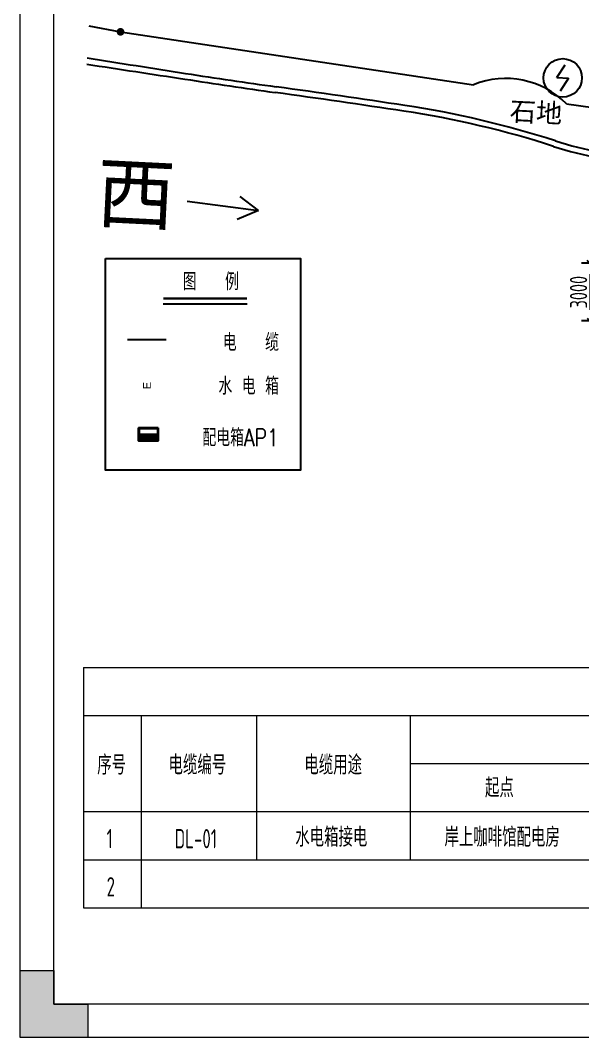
# Model space of a CAD drawing. Header units: millimetres. Extents: x 4 to 2106212, y -117026 to 198097.
# Drawn here: x 1040783 to 1070028, y -117026 to -64108 of the extents above; entities that cross this region are included whole.
import ezdxf
from ezdxf.enums import TextEntityAlignment as Align

# ---------------------------------------------------------------- set-up
doc = ezdxf.new("R2010")
doc.units = ezdxf.units.MM
for name, color, linetype, lineweight in [('D-deng', 6, 'Continuous', 30), ('图框', 7, 'Continuous', 13), ('文本', 3, 'Continuous', 13)]:
    doc.layers.add(name, color=color, linetype=linetype, lineweight=lineweight)
for name, color, linetype in [('标注', 9, 'Continuous'), ('水电箱', 40, 'Continuous'), ('粗实线', 7, 'Continuous')]:
    doc.layers.add(name, color=color, linetype=linetype)
doc.styles.add('HZ', font='rs.shx', dxfattribs={"width": 0.8, "bigfont": 'hztxt.shx'})
doc.styles.add('hztxt', font='ros1.shx', dxfattribs={"width": 0.8, "bigfont": 'hztxt.shx'})
doc.styles.get("Standard").update_dxf_attribs({"font": 'arial.ttf'})
doc.styles.add('宋体', font='')
doc.styles.get('宋体').set_extended_font_data('SimSun')
doc.linetypes.add('10422', pattern='A,2,[150,AAA.SHX,S=1,R=0,X=0,Y=1],2,[177,AAA.SHX,S=1,R=0,X=0,Y=0.8],1e-09', length=4)
doc.linetypes.add('444', pattern='A,4.5,[145,AAA.SHX,S=1,R=0,X=0,Y=1],4.5,-0.5,[146,AAA.SHX,S=1,R=0,X=0,Y=0],-0.5', length=10)
doc.dimstyles.new('DIM-300', dxfattribs={"dimscale": 300, "dimtxt": 3, "dimasz": 1, "dimexe": 1.5, "dimexo": 1.5, "dimgap": 0.5, "dimtad": 1, "dimdec": 0, "dimzin": 0, "dimdsep": 46, "dimtxsty": 'hztxt', "dimblk": 'OBLIQUE', "dimcen": 0, "dimdle": 1.5, "dimclrd": 9, "dimclre": 9, "dimclrt": 6, "dimadec": 0, "dimazin": 0, "dimtfac": 1, "dimtdec": 0, "dimtix": 1, "dimtofl": 0, "dimtmove": 2, "dimatfit": 0, "dimfxl": 5, "dimtolj": 1, "dimtzin": 0, "dimarcsym": 0})

# ---------------------------------------------------------------- blocks, each defined once
blk = doc.blocks.new('_Oblique')
at = {"color": 0, "linetype": 'ByBlock', "lineweight": -2}
blk.add_line((-0.5, -0.5), (0.5, 0.5), dxfattribs=at)
blk = doc.blocks.new('*D2014')
at = {"color": 9, "lineweight": -2, "transparency": 16777216}
for p, q in [((1070415, -76297), (1070415, -80197)), ((1071401, -76747), (1069965, -76747)), ((1071401, -79747), (1069965, -79747))]:
    blk.add_line(p, q, dxfattribs=at)
at = {"layer": 'Defpoints', "color": 0, "transparency": 16777216}
for p in [(1071851, -76747), (1070415, -79747), (1071851, -79747)]:
    blk.add_point(p, dxfattribs=at)
at = {"color": 9, "lineweight": -2, "transparency": 16777216, "xscale": 300, "yscale": 300, "zscale": 300}
for p, rotation in [((1070415, -76747), 90), ((1070415, -79747), 270)]:
    blk.add_blockref('_Oblique', p, dxfattribs=dict(at, rotation=rotation))
at = {"color": 6, "transparency": 16777216, "insert": (1069815, -78247), "char_height": 900, "attachment_point": 5, "rotation": 90, "style": 'hztxt'}
blk.add_mtext('\\A1;3000', dxfattribs=at)
blk = doc.blocks.new('GW-TK')
at = {"layer": '图框', "linetype": 'Continuous', "lineweight": 0}
h = blk.add_hatch(color=256, dxfattribs=at)
h.dxf.hatch_style = 1
h.paths.add_polyline_path([(927193.56, 464418.01), (927193.56, 464423.01), (927188.55, 464423.01), (927188.55, 464428.01), (927183.55, 464428.01), (927183.55, 464418.01)])
at = {"layer": '图框'}
for points in [[(927183.55, 464715.01), (927603.55, 464715.01), (927603.55, 464418.01), (927183.55, 464418.01)], [(927188.55, 464710.01), (927598.55, 464710.01), (927598.55, 464423.01), (927188.55, 464423.01)]]:
    blk.add_lwpolyline(points, close=True, dxfattribs=at)
at = {"layer": '图框', "linetype": 'Continuous', "lineweight": 0}
blk.add_lwpolyline([(927188.55, 464428.01), (927188.55, 464423.01), (927193.56, 464423.01), (927193.56, 464418.01), (927183.55, 464418.01), (927183.55, 464428.01)], close=True, dxfattribs=at)
blk = doc.blocks.new('jytkjyk')
at = {"layer": '粗实线', "color": 252}
for p, q in [((426927, 139166), (428579, 138846)), ((428579, 138846), (446941, 136090)), ((451777, 135104), (461524, 133688))]:
    blk.add_line(p, q, dxfattribs=at)
at = {"layer": '粗实线', "color": 252, "linetype": 'Continuous'}
for p, q in [((435762, 129545, 100000), (434812, 130278, 100000)), ((432045, 130045, 100000), (435762, 129545, 100000)), ((435762, 129545, 100000), (434652, 129089, 100000))]:
    blk.add_line(p, q, dxfattribs=at)
at = {"layer": '粗实线', "color": 252, "linetype": 'Continuous', "const_width": 200, "elevation": 12200, "flags": 128}
blk.add_lwpolyline([(428479, 138851, 1), (428679, 138841, 1)], format="xyb", close=True, dxfattribs=at)
at = {"layer": '粗实线', "color": 252}
for points in [[(451283, 136465), (451716, 137138)], [(451283, 136465), (451883, 136436)], [(451883, 136436), (451449, 135763)]]:
    blk.add_lwpolyline(points, dxfattribs=at)
blk.add_circle((451583, 136451, 100000), 1000, dxfattribs=at)
at = {"layer": '粗实线', "color": 252, "linetype": '10422'}
for centre, radius, start, end in [((898779, 3203502), 3102443, 261.250086, 261.3452), ((475969, 418492), 285523, 261.12551, 262.08081), ((357360, -434177), 575355, 81.407846, 82.080807), ((435954, 85982), 49293, 72.0943, 81.4078), ((456671, 150101), 18091, 252.0943, 267.4974)]:
    blk.add_arc(centre, radius, start, end, dxfattribs=at)
at = {"layer": '粗实线', "color": 252, "linetype": '444'}
for centre, radius, start, end in [((698903, 1841081), 1725174, 260.926534, 261.098861), ((475969, 418492), 285223, 261.12551, 262.08081), ((357360, -434177), 575655, 81.407846, 82.080808), ((435954, 85982), 49593, 72.0943, 81.4078), ((456671, 150101), 17791, 252.0943, 267.4974)]:
    blk.add_arc(centre, radius, start, end, dxfattribs=at)
at = {"layer": '粗实线', "color": 252}
blk.add_arc((448619, 131965), 4453, 44.8263, 112.1306, dxfattribs=at)
at = {"layer": '粗实线', "color": 252, "linetype": 'Continuous', "style": '宋体'}
for s, height, p in [('石地', 1000, (450194, 134682, 100000)), ('西', 3000, (429382, 130348, 100000))]:
    blk.add_text(s, height=height, rotation=357.1643, dxfattribs=at).set_placement(p, align=Align.MIDDLE)
blk = doc.blocks.new('水电箱A')
at = {"layer": '水电箱', "color": 2, "const_width": 3}
blk.add_lwpolyline([(-30, 210), (270, 210), (270, -210), (-30, -210)], close=True, dxfattribs=at)
at = {"layer": '水电箱', "color": 2}
blk.add_text('E', height=300, dxfattribs=at).set_placement((-24, -153))
blk = doc.blocks.new('DJ-景观配电箱')
at = {"layer": 'D-deng'}
h = blk.add_hatch(dxfattribs=at)
h.set_pattern_fill('ANSI31', color=3, scale=1.2, style=0)
h.set_pattern_definition([(45, (-20734.37179, -20546.95204), (-0.1060660172, 0.1060660172), [])])
h.paths.add_polyline_path([(2.15, 0), (-2.15, 0), (-2.15, -1.4), (2.15, -1.4)])
at = {"layer": 'D-deng', "color": 3}
blk.add_line((-2.15, 0), (2.15, 0), dxfattribs=at)
for points in [[(-2.25, 1.5), (2.25, 1.5), (2.25, -1.5), (-2.25, -1.5)], [(-2.15, 1.4), (2.15, 1.4), (2.15, -1.4), (-2.15, -1.4)]]:
    blk.add_lwpolyline(points, close=True, dxfattribs=at)

msp = doc.modelspace()

# ---------------------------------------------------------------- linework, layer by layer
at = {"elevation": 0}
msp.add_lwpolyline([(1045211.8567, -76489.4062), (1055348.3869, -76489.4062), (1055348.3869, -87506.7099), (1045211.8567, -87506.7099)], close=True, dxfattribs=at)
at = {"layer": '文本', "color": 7, "linetype": 'ByBlock', "lineweight": 5}
for p, q in [((1044060.1251, -97774.7665), (1044060.1251, -110269.384)), ((1044060.1251, -97774.7665), (1107058.9241, -97774.7665)), ((1044060.1251, -100274.7665), (1107058.9241, -100274.7665)), ((1044060.1251, -100274.7665), (1107058.9241, -100274.7665)), ((1047059.7918, -100274.7665), (1047059.7918, -110269.384)), ((1053059.4179, -100274.7665), (1053059.4179, -107769.1782)), ((1061059.0118, -100274.7665), (1061059.0118, -107769.1782)), ((1061059.0118, -102768.7665), (1081059.0507, -102768.7665)), ((1044060.1251, -105268.9724), (1107058.9241, -105268.9724)), ((1044060.1251, -105268.9724), (1107058.9241, -105268.9724)), ((1044060.1251, -107769.1782), (1107058.9241, -107769.1782)), ((1044060.1251, -107769.1782), (1107058.9241, -107769.1782)), ((1044060.1251, -110269.384), (1107058.9241, -110269.384)), ((1044060.1251, -110269.384), (1107058.9241, -110269.384)), ((1044060.1251, -110269.384), (1107058.9241, -110269.384))]:
    msp.add_line(p, q, dxfattribs=at)
at = {"layer": '标注', "color": 0}
msp.add_line((1048212.7702, -78856.8867, 0), (1052573.2676, -78856.8867, 0), dxfattribs=at)
at = {"layer": '标注', "color": 0, "const_width": 110, "elevation": 0}
msp.add_lwpolyline([(1048212.7702, -78575.5693), (1052573.2676, -78575.5693)], dxfattribs=at)
at = {"layer": '粗实线', "color": 1, "lineweight": -3, "const_width": 110, "elevation": 0}
msp.add_lwpolyline([(1046345.2786, -80723.752), (1048380.2372, -80723.752)], dxfattribs=at)

# ---------------------------------------------------------------- block references
at = {"xscale": 350, "yscale": 350, "zscale": 350}
msp.add_blockref('GW-TK', (-323473460.1327, -162663329.3938), dxfattribs=at)
msp.add_blockref('jytkjyk', (617410.8441, -203551.8445))
at = {"layer": '标注', "xscale": -225, "yscale": 225, "zscale": 225, "rotation": 359.9999160796046}
msp.add_blockref('DJ-景观配电箱', (1047441.3245, -85647.1738, 0), dxfattribs=at)
at = {"layer": '水电箱', "xscale": 1.350000000000001, "yscale": 1.350000000000001, "zscale": 1.350000000000001, "rotation": 89.99999999999999}
msp.add_blockref('水电箱A', (1047360.4594, -83256.5706, 0), dxfattribs=at)

# ---------------------------------------------------------------- texts
at = {"char_height": 900, "width": 4715.939439, "attachment_point": 3, "rotation": 0.00005464, "style": 'HZ'}
for s, insert in [('图   例', (1052149.8186, -77251.8212, 0)), ('电   缆', (1054232.7037, -80406.144, 0)), ('水 电 箱', (1054232.7037, -82680.6889, 0)), ('配电箱AP1', (1054232.7037, -85362.9383, 0))]:
    msp.add_mtext(s, dxfattribs=dict(at, insert=insert))
at = {"layer": '文本', "color": 7, "linetype": 'ByBlock', "lineweight": 5, "style": 'hztxt', "width": 0.75}
for s, p in [('序号', (1044782.0121, -103341.7045)), ('电缆编号', (1048489.2132, -103341.7045)), ('电缆用途', (1055553.5317, -103341.7045)), ('起点', (1064948.1437, -104528.5899)), ('1', (1045269.8794, -107175.7576)), ('DL-01', (1048803.6865, -107175.2681)), ('水电箱接电', (1055080.7664, -107094.2118)), ('岸上咖啡馆配电房', (1062841.4471, -107099.8355)), ('2', (1045269.8794, -109675.9634))]:
    msp.add_text(s, height=1000, rotation=0.00000001, dxfattribs=at).set_placement(p)

# ---------------------------------------------------------------- dimensions: what is measured, and where the dimension line sits
dim = msp.add_linear_dim(base=(1070415.2286, -79746.8331), p1=(1071851.3043, -76746.8331), p2=(1071851.3043, -79746.8331), angle=89.9999997, dimstyle='DIM-300')
dim.commit()
dim.dimension.update_dxf_attribs({"geometry": '*D2014', "text_midpoint": (1069815.2286, -78246.8331)})

doc.saveas('drawing.dxf')
